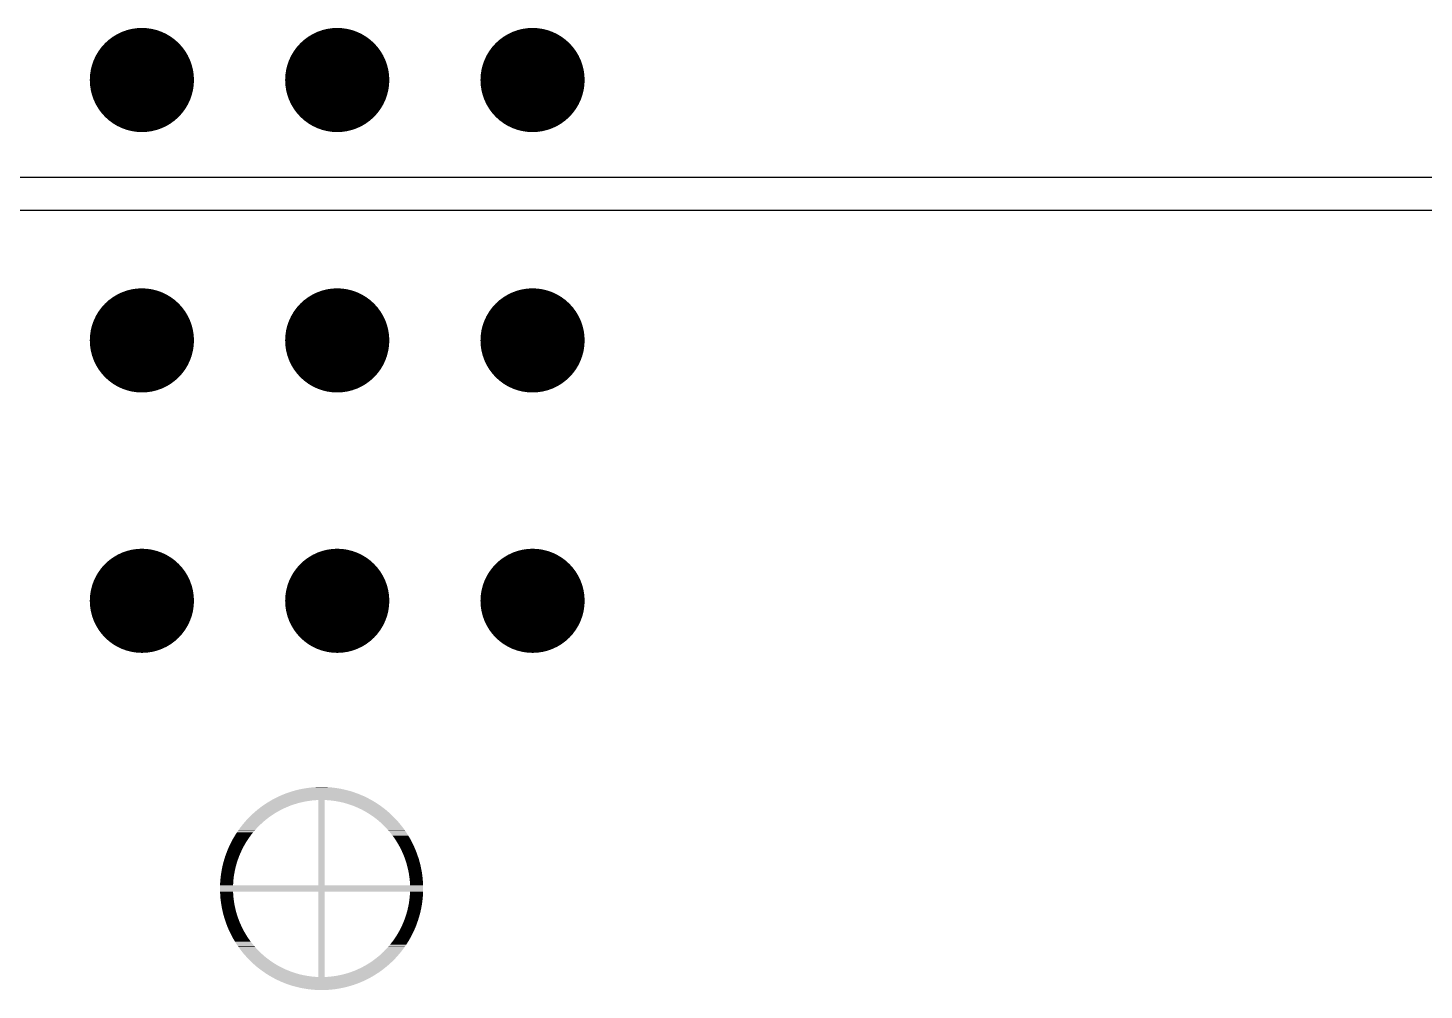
# Model space of a CAD drawing. Extents: x 295 to 953, y 10 to 290.
# Drawn here: x 749.86 to 777.09, y 113.54 to 132.31 of the extents above; entities that cross this region are included whole.
import ezdxf

# ---------------------------------------------------------------- set-up
doc = ezdxf.new("R2010")
doc.units = 0
doc.header["$LTSCALE"] = 5
doc.header["$MEASUREMENT"] = 0
doc.layers.get('0').update_dxf_attribs({"linetype": 'CONTINUOUS', "lineweight": 25})
doc.layers.add('DV-ABPB-A4_BOT', color=7, linetype='CONTINUOUS')

msp = doc.modelspace()

# ---------------------------------------------------------------- linework, layer by layer
at = {"color": 7, "const_width": 1.016}
for points in [[(752.594, 131.293, -1), (751.578, 131.293, -1)], [(756.404, 131.293, -1), (755.388, 131.293, -1)], [(760.214, 131.293, -1), (759.198, 131.293, -1)], [(752.594, 126.213, -1), (751.578, 126.213, -1)], [(756.404, 126.213, -1), (755.388, 126.213, -1)], [(760.214, 126.213, -1), (759.198, 126.213, -1)], [(752.594, 121.133, -1), (751.578, 121.133, -1)], [(756.404, 121.133, -1), (755.388, 121.133, -1)], [(760.214, 121.133, -1), (759.198, 121.133, -1)]]:
    msp.add_lwpolyline(points, format="xyb", close=True, dxfattribs=at)
at = {"color": 7}
for points in [[(756.331, 117.358), (756.277, 117.378), (754.851, 117.358), (754.904, 117.378)], [(756.277, 117.378), (756.272, 117.38), (754.904, 117.378), (754.91, 117.38)], [(756.272, 117.38), (756.217, 117.399), (754.91, 117.38), (754.964, 117.399)], [(756.217, 117.399), (756.212, 117.401), (754.964, 117.399), (754.97, 117.401)], [(756.212, 117.401), (756.157, 117.419), (754.97, 117.401), (755.025, 117.419)], [(756.157, 117.419), (756.151, 117.42), (755.025, 117.419), (755.031, 117.42)], [(756.151, 117.42), (756.095, 117.436), (755.031, 117.42), (755.086, 117.436)], [(756.095, 117.436), (756.09, 117.437), (755.086, 117.436), (755.092, 117.437)], [(756.09, 117.437), (756.034, 117.451), (755.092, 117.437), (755.147, 117.451)], [(756.034, 117.451), (756.028, 117.452), (755.147, 117.451), (755.154, 117.452)], [(756.028, 117.452), (755.972, 117.464), (755.154, 117.452), (755.21, 117.464)], [(755.972, 117.464), (755.966, 117.465), (755.21, 117.464), (755.216, 117.465)], [(755.966, 117.465), (755.909, 117.475), (755.216, 117.465), (755.272, 117.475)], [(755.909, 117.475), (755.904, 117.476), (755.272, 117.475), (755.279, 117.476)], [(755.904, 117.476), (755.846, 117.484), (755.279, 117.476), (755.335, 117.484)], [(755.846, 117.484), (755.841, 117.485), (755.335, 117.484), (755.341, 117.485)], [(755.841, 117.485), (755.783, 117.492), (755.341, 117.485), (755.398, 117.492)], [(755.783, 117.492), (755.778, 117.492), (755.398, 117.492), (755.405, 117.492)], [(755.778, 117.492), (755.72, 117.497), (755.405, 117.492), (755.461, 117.497)], [(755.72, 117.497), (755.715, 117.497), (755.461, 117.497), (755.469, 117.497)], [(755.715, 117.497), (755.655, 117.5), (755.469, 117.497), (755.524, 117.5)], [(755.655, 117.5), (755.651, 117.5), (755.524, 117.5), (755.535, 117.5)], [(755.651, 117.5), (755.588, 117.501), (755.535, 117.5), (755.588, 117.501)], [(754.861, 117.085), (754.909, 117.107), (754.377, 117.085), (754.404, 117.107)], [(754.909, 117.107), (754.915, 117.109), (754.404, 117.107), (754.408, 117.109)], [(754.915, 117.109), (754.97, 117.132), (754.408, 117.109), (754.439, 117.132)], [(754.97, 117.132), (755.003, 117.144), (754.439, 117.132), (754.456, 117.144)], [(755.003, 117.144), (755.025, 117.152), (754.456, 117.144), (754.468, 117.152)], [(755.025, 117.152), (755.082, 117.17), (754.468, 117.152), (754.495, 117.17)], [(755.082, 117.17), (755.112, 117.179), (754.495, 117.17), (754.508, 117.179)], [(755.112, 117.179), (755.139, 117.187), (754.508, 117.179), (754.52, 117.187)], [(755.139, 117.187), (755.196, 117.201), (754.52, 117.187), (754.544, 117.201)], [(755.196, 117.201), (755.25, 117.213), (754.544, 117.201), (754.562, 117.213)], [(755.25, 117.213), (755.254, 117.214), (754.562, 117.213), (754.564, 117.214)], [(755.254, 117.214), (755.312, 117.224), (754.564, 117.214), (754.582, 117.224)], [(755.312, 117.224), (755.371, 117.233), (754.582, 117.224), (754.596, 117.233)], [(755.371, 117.233), (755.43, 117.24), (754.596, 117.233), (754.607, 117.24)], [(755.43, 117.24), (755.489, 117.244), (754.607, 117.24), (754.615, 117.244)], [(755.489, 117.244), (755.511, 117.245), (754.615, 117.244), (754.617, 117.245)], [(755.511, 117.245), (755.527, 117.246), (754.617, 117.245), (754.618, 117.246)], [(756.563, 117.246), (756.56, 117.248), (754.618, 117.246), (754.622, 117.248)], [(756.56, 117.248), (756.509, 117.275), (754.622, 117.248), (754.673, 117.275)], [(756.509, 117.275), (756.504, 117.278), (754.673, 117.275), (754.678, 117.278)], [(756.504, 117.278), (756.452, 117.304), (754.678, 117.278), (754.729, 117.304)], [(756.452, 117.304), (756.447, 117.307), (754.729, 117.304), (754.735, 117.307)], [(756.447, 117.307), (756.395, 117.331), (754.735, 117.307), (754.787, 117.331)], [(756.395, 117.331), (756.389, 117.333), (754.787, 117.331), (754.793, 117.333)], [(756.389, 117.333), (756.336, 117.355), (754.793, 117.333), (754.845, 117.355)], [(756.336, 117.355), (756.331, 117.358), (754.845, 117.355), (754.851, 117.358)], [(755.654, 115.583), (755.654, 117.246), (755.527, 115.583), (755.527, 117.246)], [(756.569, 117.243), (756.563, 117.246), (755.713, 117.243), (755.654, 117.246)], [(756.578, 117.238), (756.569, 117.243), (755.772, 117.238), (755.713, 117.243)], [(756.59, 117.23), (756.578, 117.238), (755.831, 117.23), (755.772, 117.238)], [(756.606, 117.221), (756.59, 117.23), (755.89, 117.221), (755.831, 117.23)], [(756.614, 117.216), (756.606, 117.221), (755.915, 117.216), (755.89, 117.221)], [(756.625, 117.21), (756.614, 117.216), (755.948, 117.21), (755.915, 117.216)], [(756.646, 117.197), (756.625, 117.21), (756.006, 117.197), (755.948, 117.21)], [(756.668, 117.183), (756.646, 117.197), (756.058, 117.183), (756.006, 117.197)], [(756.67, 117.181), (756.668, 117.183), (756.063, 117.181), (756.058, 117.183)], [(756.696, 117.164), (756.67, 117.181), (756.12, 117.164), (756.063, 117.181)], [(756.721, 117.147), (756.696, 117.164), (756.169, 117.147), (756.12, 117.164)], [(756.724, 117.145), (756.721, 117.147), (756.176, 117.145), (756.169, 117.147)], [(756.753, 117.124), (756.724, 117.145), (756.231, 117.124), (756.176, 117.145)], [(756.772, 117.11), (756.753, 117.124), (756.264, 117.11), (756.231, 117.124)], [(756.784, 117.101), (756.772, 117.11), (756.286, 117.101), (756.264, 117.11)], [(756.816, 117.076), (756.784, 117.101), (756.34, 117.076), (756.286, 117.101)], [(754.435, 116.803), (754.464, 116.829), (754.081, 116.803), (754.104, 116.829)], [(754.464, 116.829), (754.49, 116.851), (754.104, 116.829), (754.123, 116.851)], [(754.49, 116.851), (754.509, 116.867), (754.123, 116.851), (754.138, 116.867)], [(754.509, 116.867), (754.549, 116.897), (754.138, 116.867), (754.167, 116.897)], [(754.549, 116.897), (754.556, 116.903), (754.167, 116.897), (754.172, 116.903)], [(754.556, 116.903), (754.604, 116.938), (754.172, 116.903), (754.207, 116.938)], [(754.604, 116.938), (754.611, 116.942), (754.207, 116.938), (754.211, 116.942)], [(754.611, 116.942), (754.654, 116.971), (754.211, 116.942), (754.242, 116.971)], [(754.654, 116.971), (754.677, 116.985), (754.242, 116.971), (754.258, 116.985)], [(754.677, 116.985), (754.704, 117.002), (754.258, 116.985), (754.276, 117.002)], [(754.704, 117.002), (754.748, 117.027), (754.276, 117.002), (754.305, 117.027)], [(754.748, 117.027), (754.755, 117.031), (754.305, 117.027), (754.31, 117.031)], [(754.755, 117.031), (754.808, 117.059), (754.31, 117.031), (754.344, 117.059)], [(754.808, 117.059), (754.825, 117.068), (754.344, 117.059), (754.354, 117.068)], [(754.825, 117.068), (754.861, 117.085), (754.354, 117.068), (754.377, 117.085)], [(756.823, 117.072), (756.816, 117.076), (756.349, 117.072), (756.34, 117.076)], [(756.849, 117.05), (756.823, 117.072), (756.393, 117.05), (756.349, 117.072)], [(756.872, 117.031), (756.849, 117.05), (756.426, 117.031), (756.393, 117.05)], [(756.883, 117.021), (756.872, 117.031), (756.445, 117.021), (756.426, 117.031)], [(756.918, 116.991), (756.883, 117.021), (756.495, 116.991), (756.445, 117.021)], [(756.92, 116.99), (756.918, 116.991), (756.498, 116.99), (756.495, 116.991)], [(756.952, 116.959), (756.92, 116.99), (756.545, 116.959), (756.498, 116.99)], [(756.966, 116.946), (756.952, 116.959), (756.564, 116.946), (756.545, 116.959)], [(756.986, 116.926), (756.966, 116.946), (756.594, 116.926), (756.564, 116.946)], [(757.011, 116.901), (756.986, 116.926), (756.627, 116.901), (756.594, 116.926)], [(757.021, 116.891), (757.011, 116.901), (756.642, 116.891), (756.627, 116.901)], [(757.054, 116.855), (757.021, 116.891), (756.686, 116.855), (756.642, 116.891)], [(757.056, 116.854), (757.054, 116.855), (756.688, 116.854), (756.686, 116.855)], [(757.09, 116.815), (757.056, 116.854), (756.733, 116.815), (756.688, 116.854)], [(754.202, 116.546), (754.22, 116.571), (753.896, 116.546), (753.912, 116.571)], [(754.22, 116.571), (754.243, 116.6), (753.912, 116.571), (753.93, 116.6)], [(754.243, 116.6), (754.257, 116.617), (753.93, 116.6), (753.942, 116.617)], [(754.257, 116.617), (754.287, 116.652), (753.942, 116.617), (753.965, 116.652)], [(754.287, 116.652), (754.295, 116.662), (753.965, 116.652), (753.972, 116.662)], [(754.295, 116.662), (754.333, 116.704), (753.972, 116.662), (754.002, 116.704)], [(754.333, 116.704), (754.335, 116.706), (754.002, 116.704), (754.004, 116.706)], [(754.335, 116.706), (754.377, 116.748), (754.004, 116.706), (754.037, 116.748)], [(754.377, 116.748), (754.383, 116.754), (754.037, 116.748), (754.041, 116.754)], [(754.383, 116.754), (754.42, 116.789), (754.041, 116.754), (754.07, 116.789)], [(754.42, 116.789), (754.435, 116.803), (754.07, 116.789), (754.081, 116.803)], [(757.096, 116.808), (757.09, 116.815), (756.742, 116.808), (756.733, 116.815)], [(757.123, 116.775), (757.096, 116.808), (756.777, 116.775), (756.742, 116.808)], [(757.137, 116.759), (757.123, 116.775), (756.794, 116.759), (756.777, 116.775)], [(757.156, 116.734), (757.137, 116.759), (756.819, 116.734), (756.794, 116.759)], [(757.176, 116.709), (757.156, 116.734), (756.843, 116.709), (756.819, 116.734)], [(757.189, 116.691), (757.176, 116.709), (756.86, 116.691), (756.843, 116.709)], [(757.213, 116.657), (757.189, 116.691), (756.89, 116.657), (756.86, 116.691)], [(757.22, 116.647), (757.213, 116.657), (756.9, 116.647), (756.89, 116.657)], [(757.249, 116.605), (757.22, 116.647), (756.935, 116.605), (756.9, 116.647)], [(757.251, 116.601), (757.249, 116.605), (756.938, 116.601), (756.935, 116.605)], [(757.28, 116.554), (757.251, 116.601), (756.974, 116.554), (756.938, 116.601)], [(757.282, 116.551), (757.28, 116.554), (756.976, 116.551), (756.974, 116.554)], [(754.034, 116.269), (754.061, 116.321), (753.757, 116.269), (753.779, 116.321)], [(754.061, 116.322), (754.089, 116.374), (753.779, 116.322), (753.803, 116.374)], [(754.061, 116.321), (754.061, 116.322), (753.779, 116.321), (753.779, 116.322)], [(754.089, 116.374), (754.092, 116.379), (753.803, 116.374), (753.805, 116.379)], [(754.092, 116.379), (754.12, 116.425), (753.805, 116.379), (753.828, 116.425)], [(754.12, 116.425), (754.126, 116.435), (753.828, 116.425), (753.834, 116.435)], [(754.126, 116.435), (754.151, 116.474), (753.834, 116.435), (753.855, 116.474)], [(754.151, 116.474), (754.163, 116.491), (753.855, 116.474), (753.864, 116.491)], [(754.163, 116.491), (754.185, 116.523), (753.864, 116.491), (753.883, 116.523)], [(754.185, 116.523), (754.202, 116.546), (753.883, 116.523), (753.896, 116.546)], [(757.309, 116.506), (757.282, 116.551), (757.009, 116.506), (756.976, 116.551)], [(757.315, 116.497), (757.309, 116.506), (757.015, 116.497), (757.009, 116.506)], [(757.336, 116.457), (757.315, 116.497), (757.042, 116.457), (757.015, 116.497)], [(757.345, 116.441), (757.336, 116.457), (757.052, 116.441), (757.042, 116.457)], [(757.362, 116.407), (757.345, 116.441), (757.073, 116.407), (757.052, 116.441)], [(757.374, 116.384), (757.362, 116.407), (757.086, 116.384), (757.073, 116.407)], [(757.387, 116.356), (757.374, 116.384), (757.102, 116.356), (757.086, 116.384)], [(757.4, 116.327), (757.387, 116.356), (757.118, 116.327), (757.102, 116.356)], [(757.41, 116.303), (757.4, 116.327), (757.13, 116.303), (757.118, 116.327)], [(757.425, 116.268), (757.41, 116.303), (757.147, 116.268), (757.13, 116.303)], [(753.929, 115.992), (753.938, 116.022), (753.667, 115.992), (753.674, 116.022)], [(753.938, 116.022), (753.947, 116.049), (753.674, 116.022), (753.682, 116.049)], [(753.947, 116.049), (753.958, 116.083), (753.682, 116.049), (753.691, 116.083)], [(753.958, 116.083), (753.966, 116.105), (753.691, 116.083), (753.698, 116.105)], [(753.966, 116.105), (753.98, 116.144), (753.698, 116.105), (753.71, 116.144)], [(753.98, 116.144), (753.987, 116.16), (753.71, 116.144), (753.716, 116.16)], [(753.987, 116.16), (754.005, 116.204), (753.716, 116.16), (753.731, 116.204)], [(754.005, 116.204), (754.01, 116.215), (753.731, 116.204), (753.736, 116.215)], [(754.01, 116.215), (754.032, 116.263), (753.736, 116.215), (753.754, 116.263)], [(754.032, 116.263), (754.034, 116.269), (753.754, 116.263), (753.757, 116.269)], [(757.432, 116.25), (757.425, 116.268), (757.156, 116.25), (757.147, 116.268)], [(757.448, 116.209), (757.432, 116.25), (757.174, 116.209), (757.156, 116.25)], [(757.453, 116.196), (757.448, 116.209), (757.18, 116.196), (757.174, 116.209)], [(757.469, 116.149), (757.453, 116.196), (757.199, 116.149), (757.18, 116.196)], [(757.472, 116.141), (757.469, 116.149), (757.203, 116.141), (757.199, 116.149)], [(757.489, 116.089), (757.472, 116.141), (757.222, 116.089), (757.203, 116.141)], [(757.49, 116.085), (757.489, 116.089), (757.223, 116.085), (757.222, 116.089)], [(757.505, 116.029), (757.49, 116.085), (757.241, 116.029), (757.223, 116.085)], [(757.506, 116.028), (757.505, 116.029), (757.242, 116.028), (757.241, 116.029)], [(757.52, 115.972), (757.506, 116.028), (757.258, 115.972), (757.242, 116.028)], [(753.874, 115.71), (753.88, 115.76), (753.619, 115.71), (753.624, 115.76)], [(753.88, 115.76), (753.882, 115.773), (753.624, 115.76), (753.626, 115.773)], [(753.882, 115.773), (753.89, 115.819), (753.626, 115.773), (753.633, 115.819)], [(753.89, 115.819), (753.893, 115.836), (753.633, 115.819), (753.635, 115.836)], [(753.893, 115.836), (753.901, 115.877), (753.635, 115.836), (753.642, 115.877)], [(753.901, 115.877), (753.906, 115.898), (753.642, 115.877), (753.646, 115.898)], [(753.906, 115.898), (753.914, 115.935), (753.646, 115.898), (753.654, 115.935)], [(753.914, 115.935), (753.921, 115.96), (753.654, 115.935), (753.659, 115.96)], [(753.921, 115.96), (753.929, 115.992), (753.659, 115.96), (753.667, 115.992)], [(757.521, 115.966), (757.52, 115.972), (757.259, 115.966), (757.258, 115.972)], [(757.532, 115.915), (757.521, 115.966), (757.272, 115.915), (757.259, 115.966)], [(757.534, 115.904), (757.532, 115.915), (757.275, 115.904), (757.272, 115.915)], [(757.543, 115.857), (757.534, 115.904), (757.285, 115.857), (757.275, 115.904)], [(757.546, 115.842), (757.543, 115.857), (757.288, 115.842), (757.285, 115.857)], [(757.552, 115.799), (757.546, 115.842), (757.295, 115.799), (757.288, 115.842)], [(757.555, 115.779), (757.552, 115.799), (757.298, 115.779), (757.295, 115.799)], [(757.56, 115.74), (757.555, 115.779), (757.304, 115.74), (757.298, 115.779)], [(757.562, 115.716), (757.56, 115.74), (757.307, 115.716), (757.304, 115.74)], [(757.572, 115.52), (757.571, 115.583), (753.61, 115.52), (753.611, 115.583)], [(757.571, 115.456), (757.572, 115.52), (753.611, 115.456), (753.61, 115.52)], [(753.865, 115.583), (753.868, 115.643), (753.611, 115.583), (753.613, 115.643)], [(753.868, 115.643), (753.868, 115.647), (753.613, 115.643), (753.614, 115.647)], [(753.868, 115.647), (753.873, 115.702), (753.614, 115.647), (753.618, 115.702)], [(753.873, 115.702), (753.874, 115.71), (753.618, 115.702), (753.619, 115.71)], [(757.565, 115.681), (757.562, 115.716), (757.311, 115.681), (757.307, 115.716)], [(757.568, 115.653), (757.565, 115.681), (757.313, 115.653), (757.311, 115.681)], [(757.569, 115.622), (757.568, 115.653), (757.315, 115.622), (757.313, 115.653)], [(757.571, 115.589), (757.569, 115.622), (757.317, 115.589), (757.315, 115.622)], [(757.571, 115.583), (757.571, 115.589), (757.317, 115.583), (757.317, 115.589)], [(753.865, 115.45), (753.865, 115.456), (753.611, 115.45), (753.611, 115.456)], [(753.867, 115.418), (753.865, 115.45), (753.613, 115.418), (753.611, 115.45)], [(753.869, 115.387), (753.867, 115.418), (753.614, 115.387), (753.613, 115.418)], [(753.871, 115.359), (753.869, 115.387), (753.616, 115.359), (753.614, 115.387)], [(753.875, 115.324), (753.871, 115.359), (753.619, 115.324), (753.616, 115.359)], [(753.878, 115.3), (753.875, 115.324), (753.622, 115.3), (753.619, 115.324)], [(753.883, 115.261), (753.878, 115.3), (753.627, 115.261), (753.622, 115.3)], [(753.886, 115.241), (753.883, 115.261), (753.63, 115.241), (753.627, 115.261)], [(753.894, 115.198), (753.886, 115.241), (753.636, 115.198), (753.63, 115.241)], [(753.897, 115.183), (753.894, 115.198), (753.639, 115.183), (753.636, 115.198)], [(755.654, 113.794), (755.654, 115.456), (755.527, 113.794), (755.527, 115.456)], [(757.539, 115.163), (757.547, 115.204), (757.281, 115.163), (757.289, 115.204)], [(757.547, 115.204), (757.549, 115.221), (757.289, 115.204), (757.292, 115.221)], [(757.549, 115.221), (757.556, 115.267), (757.292, 115.221), (757.299, 115.267)], [(757.556, 115.267), (757.557, 115.279), (757.299, 115.267), (757.301, 115.279)], [(757.557, 115.279), (757.563, 115.33), (757.301, 115.279), (757.307, 115.33)], [(757.563, 115.33), (757.564, 115.338), (757.307, 115.33), (757.308, 115.338)], [(757.564, 115.338), (757.568, 115.393), (757.308, 115.338), (757.313, 115.393)], [(757.568, 115.393), (757.568, 115.397), (757.313, 115.393), (757.314, 115.397)], [(757.568, 115.397), (757.571, 115.456), (757.314, 115.397), (757.317, 115.456)], [(753.907, 115.136), (753.897, 115.183), (753.647, 115.136), (753.639, 115.183)], [(753.909, 115.125), (753.907, 115.136), (753.65, 115.125), (753.647, 115.136)], [(753.922, 115.074), (753.909, 115.125), (753.661, 115.074), (753.65, 115.125)], [(753.924, 115.068), (753.922, 115.074), (753.662, 115.068), (753.661, 115.074)], [(753.94, 115.012), (753.924, 115.068), (753.676, 115.012), (753.662, 115.068)], [(753.94, 115.011), (753.94, 115.012), (753.676, 115.011), (753.676, 115.012)], [(753.959, 114.954), (753.94, 115.011), (753.692, 114.954), (753.676, 115.011)], [(753.96, 114.951), (753.959, 114.954), (753.693, 114.951), (753.692, 114.954)], [(753.979, 114.899), (753.96, 114.951), (753.71, 114.899), (753.693, 114.951)], [(757.471, 114.896), (757.483, 114.935), (757.201, 114.896), (757.216, 114.935)], [(757.483, 114.935), (757.49, 114.957), (757.216, 114.935), (757.223, 114.957)], [(757.49, 114.957), (757.5, 114.991), (757.223, 114.957), (757.235, 114.991)], [(757.5, 114.991), (757.507, 115.018), (757.235, 114.991), (757.243, 115.018)], [(757.507, 115.018), (757.515, 115.048), (757.243, 115.018), (757.252, 115.048)], [(757.515, 115.048), (757.522, 115.079), (757.252, 115.048), (757.261, 115.079)], [(757.522, 115.079), (757.528, 115.105), (757.261, 115.079), (757.267, 115.105)], [(757.528, 115.105), (757.536, 115.142), (757.267, 115.105), (757.276, 115.142)], [(757.536, 115.142), (757.539, 115.163), (757.276, 115.142), (757.281, 115.163)], [(753.983, 114.89), (753.979, 114.899), (753.712, 114.89), (753.71, 114.899)], [(754.001, 114.844), (753.983, 114.89), (753.729, 114.844), (753.712, 114.89)], [(754.007, 114.831), (754.001, 114.844), (753.733, 114.831), (753.729, 114.844)], [(754.026, 114.79), (754.007, 114.831), (753.749, 114.79), (753.733, 114.831)], [(754.034, 114.772), (754.026, 114.79), (753.756, 114.772), (753.749, 114.79)], [(754.051, 114.737), (754.034, 114.772), (753.771, 114.737), (753.756, 114.772)], [(754.064, 114.713), (754.051, 114.737), (753.781, 114.713), (753.771, 114.737)], [(754.079, 114.684), (754.064, 114.713), (753.795, 114.684), (753.781, 114.713)], [(754.096, 114.656), (754.079, 114.684), (753.808, 114.656), (753.795, 114.684)], [(754.109, 114.633), (754.096, 114.656), (753.82, 114.633), (753.808, 114.656)], [(757.353, 114.615), (757.376, 114.661), (757.062, 114.615), (757.089, 114.661)], [(757.376, 114.661), (757.379, 114.666), (757.089, 114.661), (757.092, 114.666)], [(757.379, 114.666), (757.403, 114.718), (757.092, 114.666), (757.121, 114.718)], [(757.403, 114.719), (757.425, 114.771), (757.121, 114.719), (757.147, 114.771)], [(757.403, 114.718), (757.403, 114.719), (757.121, 114.718), (757.121, 114.719)], [(757.425, 114.771), (757.428, 114.777), (757.147, 114.771), (757.15, 114.777)], [(757.428, 114.777), (757.446, 114.825), (757.15, 114.777), (757.172, 114.825)], [(757.446, 114.825), (757.45, 114.836), (757.172, 114.825), (757.177, 114.836)], [(757.45, 114.836), (757.465, 114.88), (757.177, 114.836), (757.195, 114.88)], [(757.465, 114.88), (757.471, 114.896), (757.195, 114.88), (757.201, 114.896)], [(754.13, 114.599), (754.109, 114.633), (753.837, 114.599), (753.82, 114.633)], [(754.14, 114.583), (754.13, 114.599), (753.846, 114.583), (753.837, 114.599)], [(754.166, 114.543), (754.14, 114.583), (753.867, 114.543), (753.846, 114.583)], [(754.173, 114.533), (754.166, 114.543), (753.873, 114.533), (753.867, 114.543)], [(754.205, 114.489), (754.173, 114.533), (753.899, 114.489), (753.873, 114.533)], [(754.208, 114.485), (754.205, 114.489), (753.901, 114.485), (753.899, 114.489)], [(754.244, 114.439), (754.208, 114.485), (753.931, 114.439), (753.901, 114.485)], [(754.247, 114.435), (754.244, 114.439), (753.933, 114.435), (753.931, 114.439)], [(754.282, 114.393), (754.247, 114.435), (753.962, 114.393), (753.933, 114.435)], [(754.291, 114.382), (754.282, 114.393), (753.969, 114.382), (753.962, 114.393)], [(754.321, 114.349), (754.291, 114.382), (753.993, 114.349), (753.969, 114.382)], [(757.179, 114.336), (757.209, 114.377), (756.848, 114.336), (756.886, 114.377)], [(757.209, 114.377), (757.216, 114.387), (756.886, 114.377), (756.895, 114.387)], [(757.216, 114.387), (757.24, 114.423), (756.895, 114.387), (756.925, 114.423)], [(757.24, 114.423), (757.252, 114.44), (756.925, 114.423), (756.939, 114.44)], [(757.252, 114.44), (757.27, 114.469), (756.939, 114.44), (756.961, 114.469)], [(757.27, 114.469), (757.286, 114.494), (756.961, 114.469), (756.98, 114.494)], [(757.286, 114.494), (757.299, 114.517), (756.98, 114.494), (756.997, 114.517)], [(757.299, 114.517), (757.318, 114.549), (756.997, 114.517), (757.019, 114.549)], [(757.318, 114.549), (757.327, 114.565), (757.019, 114.549), (757.03, 114.565)], [(757.327, 114.565), (757.348, 114.604), (757.03, 114.565), (757.055, 114.604)], [(757.348, 114.604), (757.353, 114.615), (757.055, 114.604), (757.062, 114.615)], [(754.338, 114.331), (754.321, 114.349), (754.006, 114.331), (753.993, 114.349)], [(754.362, 114.306), (754.338, 114.331), (754.025, 114.306), (754.006, 114.331)], [(754.388, 114.281), (754.362, 114.306), (754.045, 114.281), (754.025, 114.306)], [(754.405, 114.264), (754.388, 114.281), (754.058, 114.264), (754.045, 114.281)], [(754.44, 114.232), (754.405, 114.264), (754.085, 114.232), (754.058, 114.264)], [(754.448, 114.225), (754.44, 114.232), (754.092, 114.225), (754.085, 114.232)], [(754.493, 114.186), (754.448, 114.225), (754.126, 114.186), (754.092, 114.225)], [(754.495, 114.185), (754.493, 114.186), (754.127, 114.185), (754.126, 114.186)], [(754.54, 114.149), (754.495, 114.185), (754.161, 114.149), (754.127, 114.185)], [(754.555, 114.138), (754.54, 114.149), (754.171, 114.138), (754.161, 114.149)], [(754.587, 114.114), (754.555, 114.138), (754.195, 114.114), (754.171, 114.138)], [(754.617, 114.094), (754.587, 114.114), (754.216, 114.094), (754.195, 114.114)], [(756.97, 114.098), (756.975, 114.102), (756.571, 114.098), (756.577, 114.102)], [(756.975, 114.102), (757.009, 114.137), (756.577, 114.102), (756.625, 114.137)], [(757.009, 114.137), (757.015, 114.143), (756.625, 114.137), (756.633, 114.143)], [(757.015, 114.143), (757.044, 114.173), (756.633, 114.143), (756.672, 114.173)], [(757.044, 114.173), (757.058, 114.189), (756.672, 114.173), (756.691, 114.189)], [(757.058, 114.189), (757.078, 114.211), (756.691, 114.189), (756.718, 114.211)], [(757.078, 114.211), (757.1, 114.237), (756.718, 114.211), (756.747, 114.237)], [(757.1, 114.237), (757.112, 114.25), (756.747, 114.237), (756.762, 114.25)], [(757.112, 114.25), (757.141, 114.286), (756.762, 114.25), (756.799, 114.286)], [(757.141, 114.286), (757.145, 114.291), (756.799, 114.286), (756.805, 114.291)], [(757.145, 114.291), (757.178, 114.334), (756.805, 114.291), (756.846, 114.334)], [(757.178, 114.334), (757.179, 114.336), (756.846, 114.334), (756.848, 114.336)], [(754.636, 114.08), (754.617, 114.094), (754.23, 114.08), (754.216, 114.094)], [(754.683, 114.05), (754.636, 114.08), (754.262, 114.05), (754.23, 114.08)], [(754.686, 114.049), (754.683, 114.05), (754.264, 114.049), (754.262, 114.05)], [(754.737, 114.018), (754.686, 114.049), (754.299, 114.018), (754.264, 114.049)], [(754.755, 114.008), (754.737, 114.018), (754.31, 114.008), (754.299, 114.018)], [(754.789, 113.99), (754.755, 114.008), (754.332, 113.99), (754.31, 114.008)], [(754.832, 113.968), (754.789, 113.99), (754.359, 113.968), (754.332, 113.99)], [(754.842, 113.963), (754.832, 113.968), (754.365, 113.963), (754.359, 113.968)], [(754.896, 113.939), (754.842, 113.963), (754.397, 113.939), (754.365, 113.963)], [(754.918, 113.93), (754.896, 113.939), (754.409, 113.93), (754.397, 113.939)], [(754.951, 113.916), (754.918, 113.93), (754.429, 113.916), (754.409, 113.93)], [(755.006, 113.895), (754.951, 113.916), (754.458, 113.895), (754.429, 113.916)], [(755.012, 113.893), (755.006, 113.895), (754.461, 113.893), (754.458, 113.895)], [(755.062, 113.876), (755.012, 113.893), (754.486, 113.876), (754.461, 113.893)], [(755.119, 113.858), (755.062, 113.876), (754.512, 113.858), (754.486, 113.876)], [(755.123, 113.857), (755.119, 113.858), (754.513, 113.857), (754.512, 113.858)], [(755.176, 113.843), (755.123, 113.857), (754.536, 113.843), (754.513, 113.857)], [(755.234, 113.83), (755.176, 113.843), (754.557, 113.83), (754.536, 113.843)], [(755.267, 113.824), (755.234, 113.83), (754.567, 113.824), (754.557, 113.83)], [(756.62, 113.827), (756.638, 113.838), (755.932, 113.827), (755.986, 113.838)], [(756.638, 113.838), (756.661, 113.853), (755.986, 113.838), (756.043, 113.853)], [(756.661, 113.853), (756.673, 113.861), (756.043, 113.853), (756.069, 113.861)], [(756.673, 113.861), (756.686, 113.869), (756.069, 113.861), (756.1, 113.869)], [(756.686, 113.869), (756.714, 113.888), (756.1, 113.869), (756.156, 113.888)], [(756.714, 113.888), (756.726, 113.896), (756.156, 113.888), (756.179, 113.896)], [(756.726, 113.896), (756.743, 113.908), (756.179, 113.896), (756.212, 113.908)], [(756.743, 113.908), (756.773, 113.93), (756.212, 113.908), (756.267, 113.93)], [(756.773, 113.93), (756.777, 113.933), (756.267, 113.93), (756.273, 113.933)], [(756.777, 113.933), (756.805, 113.955), (756.273, 113.933), (756.321, 113.955)], [(756.805, 113.955), (756.827, 113.972), (756.321, 113.955), (756.357, 113.972)], [(756.827, 113.972), (756.838, 113.981), (756.357, 113.972), (756.374, 113.981)], [(756.838, 113.981), (756.871, 114.008), (756.374, 113.981), (756.426, 114.008)], [(756.871, 114.008), (756.876, 114.012), (756.426, 114.008), (756.434, 114.012)], [(756.876, 114.012), (756.905, 114.038), (756.434, 114.012), (756.478, 114.038)], [(756.905, 114.038), (756.924, 114.054), (756.478, 114.038), (756.504, 114.054)], [(756.924, 114.054), (756.94, 114.069), (756.504, 114.054), (756.528, 114.069)], [(756.94, 114.069), (756.97, 114.098), (756.528, 114.069), (756.571, 114.098)], [(755.292, 113.819), (755.267, 113.824), (754.576, 113.819), (754.567, 113.824)], [(755.35, 113.81), (755.292, 113.819), (754.591, 113.81), (754.576, 113.819)], [(755.409, 113.802), (755.35, 113.81), (754.604, 113.802), (754.591, 113.81)], [(755.468, 113.797), (755.409, 113.802), (754.613, 113.797), (754.604, 113.802)], [(755.527, 113.794), (755.468, 113.797), (754.618, 113.794), (754.613, 113.797)], [(756.559, 113.792), (756.563, 113.794), (754.622, 113.792), (754.618, 113.794)], [(756.509, 113.764), (756.559, 113.792), (754.673, 113.764), (754.622, 113.792)], [(756.504, 113.762), (756.509, 113.764), (754.678, 113.762), (754.673, 113.764)], [(756.452, 113.736), (756.504, 113.762), (754.729, 113.736), (754.678, 113.762)], [(756.447, 113.733), (756.452, 113.736), (754.735, 113.733), (754.729, 113.736)], [(756.395, 113.709), (756.447, 113.733), (754.787, 113.709), (754.735, 113.733)], [(756.389, 113.707), (756.395, 113.709), (754.792, 113.707), (754.787, 113.709)], [(756.336, 113.684), (756.389, 113.707), (754.845, 113.684), (754.792, 113.707)], [(756.331, 113.682), (756.336, 113.684), (754.851, 113.682), (754.845, 113.684)], [(756.277, 113.661), (756.331, 113.682), (754.905, 113.661), (754.851, 113.682)], [(756.271, 113.659), (756.277, 113.661), (754.91, 113.659), (754.905, 113.661)], [(756.217, 113.64), (756.271, 113.659), (754.965, 113.64), (754.91, 113.659)], [(756.211, 113.638), (756.217, 113.64), (754.97, 113.638), (754.965, 113.64)], [(756.157, 113.621), (756.211, 113.638), (755.025, 113.621), (754.97, 113.638)], [(756.151, 113.62), (756.157, 113.621), (755.031, 113.62), (755.025, 113.621)], [(756.096, 113.604), (756.151, 113.62), (755.086, 113.604), (755.031, 113.62)], [(756.09, 113.603), (756.096, 113.604), (755.092, 113.603), (755.086, 113.604)], [(756.034, 113.589), (756.09, 113.603), (755.148, 113.589), (755.092, 113.603)], [(756.028, 113.588), (756.034, 113.589), (755.153, 113.588), (755.148, 113.589)], [(755.972, 113.576), (756.028, 113.588), (755.21, 113.576), (755.153, 113.588)], [(755.966, 113.575), (755.972, 113.576), (755.215, 113.575), (755.21, 113.576)], [(755.91, 113.565), (755.966, 113.575), (755.272, 113.565), (755.215, 113.575)], [(755.903, 113.564), (755.91, 113.565), (755.278, 113.564), (755.272, 113.565)], [(755.847, 113.555), (755.903, 113.564), (755.335, 113.555), (755.278, 113.564)], [(756.563, 113.794), (756.565, 113.795), (755.654, 113.794), (755.67, 113.795)], [(756.565, 113.795), (756.567, 113.796), (755.67, 113.795), (755.693, 113.796)], [(756.567, 113.796), (756.574, 113.8), (755.693, 113.796), (755.752, 113.8)], [(756.574, 113.8), (756.586, 113.807), (755.752, 113.8), (755.811, 113.807)], [(756.586, 113.807), (756.6, 113.815), (755.811, 113.807), (755.869, 113.815)], [(756.6, 113.815), (756.618, 113.826), (755.869, 113.815), (755.928, 113.826)], [(756.618, 113.826), (756.62, 113.827), (755.928, 113.826), (755.932, 113.827)], [(755.84, 113.555), (755.847, 113.555), (755.341, 113.555), (755.335, 113.555)], [(755.784, 113.548), (755.84, 113.555), (755.399, 113.548), (755.341, 113.555)], [(755.777, 113.548), (755.784, 113.548), (755.404, 113.548), (755.399, 113.548)], [(755.721, 113.543), (755.777, 113.548), (755.462, 113.543), (755.404, 113.548)], [(755.713, 113.543), (755.721, 113.543), (755.467, 113.543), (755.462, 113.543)], [(755.657, 113.54), (755.713, 113.543), (755.526, 113.54), (755.467, 113.543)], [(755.646, 113.54), (755.657, 113.54), (755.53, 113.54), (755.526, 113.54)], [(755.594, 113.539), (755.646, 113.54), (755.594, 113.539), (755.53, 113.54)]]:
    msp.add_solid(points, dxfattribs=at)
at = {"layer": 'DV-ABPB-A4_BOT', "color": 7}
for p, q in [((783.201, 129.388), (748.911, 129.388)), ((749.546, 128.753), (785.106, 128.753))]:
    msp.add_line(p, q, dxfattribs=at)

doc.saveas('drawing.dxf')
